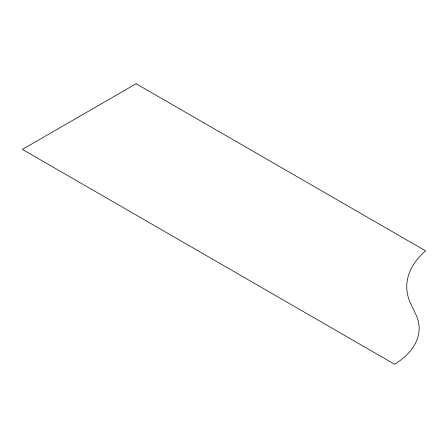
<?xml version="1.0" encoding="UTF-8"?>
<svg xmlns="http://www.w3.org/2000/svg" width="448" height="448" viewBox="0 0 448 448"><rect width="100%" height="100%" fill="white"/><g stroke="black" fill="none" stroke-linecap="round" stroke-linejoin="round"><path stroke-width="0.67" d="M136.125 83.731L22.4 149.391L394.587 364.269A90.518 52.259 0 0 0 415.929 314.636L410.732 303.716A111.518 64.383 0 0 1 425.6 250.858L136.125 83.731"/></g></svg>
